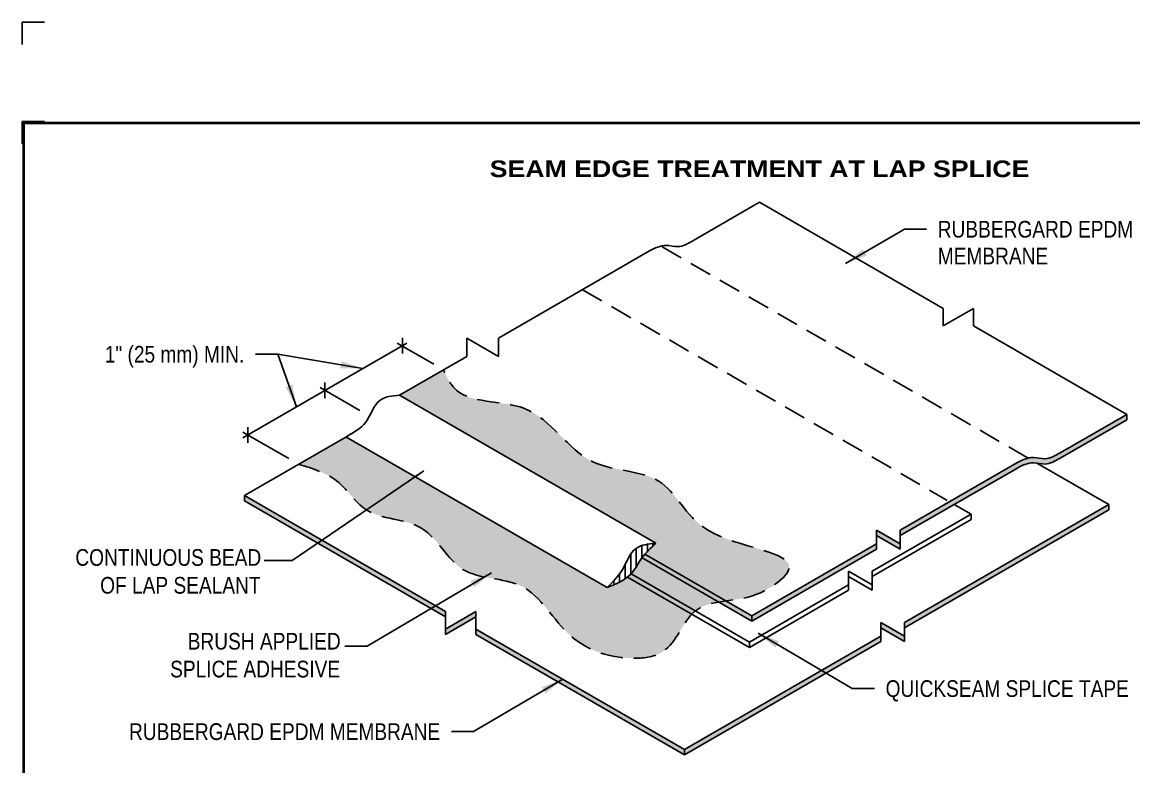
# Model space of a CAD drawing. Header units: inches. Extents: x 121.4 to 141.5, y 96.2 to 113.
# Drawn here: x 121.45 to 133.93, y 104.63 to 113 of the extents above; entities that cross this region are included whole.
import ezdxf
from ezdxf.enums import TextEntityAlignment as Align

# ---------------------------------------------------------------- set-up
doc = ezdxf.new("R2010")
doc.units = ezdxf.units.IN
doc.header["$MEASUREMENT"] = 0
doc.linetypes.add('HIDDEN', pattern=[0.375, 0.25, -0.125])
doc.layers.get('0').update_dxf_attribs({"linetype": 'CONTINUOUS'})
doc.layers.get('DEFPOINTS').update_dxf_attribs({"linetype": 'CONTINUOUS'})
for name, color, linetype in [('FSBP-ADHESIVE', 1, 'HIDDEN'), ('FSBP-ANNO-NOTE', 7, 'CONTINUOUS'), ('FSBP-MEMBRANE', 7, 'CONTINUOUS'), ('FSBP-SEALANTS', 1, 'CONTINUOUS'), ('FSBP-TTLB-BORDER', 7, 'CONTINUOUS'), ('FSBP-TTLB-TEXT', 7, 'CONTINUOUS')]:
    doc.layers.add(name, color=color, linetype=linetype)
doc.styles.add('FSBP_ARIAL', font='arial.ttf')
doc.styles.add('FSBP_ARIAL_BOLD', font='')
doc.styles.add('FSBP_ARIAL_NAR', font='ARIALN.TTF')
doc.styles.get('FSBP_ARIAL_BOLD').set_extended_font_data('Arial Black')
doc.dimstyles.new('FSBP-LEADER', dxfattribs={"dimtxt": 0.1875, "dimasz": 0.25, "dimexe": 0.0625, "dimexo": 0.125, "dimgap": 0.125, "dimtad": 0, "dimtih": 1, "dimtoh": 1, "dimdec": 4, "dimzin": 0, "dimdsep": 46, "dimlunit": 4, "dimtxsty": 'FSBP_ARIAL_NAR', "dimcen": 0.09375, "dimclrd": 256, "dimclre": 256, "dimclrt": 256, "dimadec": 0, "dimazin": 0, "dimtfac": 1, "dimtdec": 4, "dimtofl": 0, "dimtmove": 0, "dimatfit": 3, "dimfxl": 1, "dimtolj": 1, "dimtzin": 0, "dimlwd": -1, "dimlwe": -1, "dimarcsym": 0})

# ---------------------------------------------------------------- blocks, each defined once
blk = doc.blocks.new('TTLB-EPDM_1')
at = {"layer": 'DEFPOINTS', "linetype": 'Continuous', "ltscale": 1.75}
blk.add_lwpolyline([(-0.015625, 13.88083333333333), (-0.015625, 14.13083333333333), (0.234375, 14.13083333333333)], dxfattribs=at)
at = {"layer": 'DEFPOINTS', "color": 1}
blk.add_lwpolyline([(0.234375, 13.015625), (-0.015625, 13.015625), (-0.015625, 12.765625)], dxfattribs=at)
at = {"layer": 'FSBP-TTLB-BORDER', "const_width": 0.03125}
blk.add_lwpolyline([(20, 0), (20, 13), (0, 13), (0, 0)], dxfattribs=at)
at = {"layer": 'FSBP-TTLB-TEXT'}
for tag, height, style, p in [('MAXIMUM_WARRANTY', 0.1875, 'FSBP_ARIAL_BOLD', (18.03987100774941, 0.2240244307510579)), ('ACCPT_SYSTEMS', 0.21875, 'FSBP_ARIAL', (12.49438170418193, -1.125))]:
    blk.add_attdef(tag, text='', height=height, dxfattribs=dict(at, style=style)).set_placement(p, align=Align.MIDDLE_LEFT)
for tag, height, style, p in [('DETAIL_DESCP_LINE_1', 0.21875, 'FSBP_ARIAL_BOLD', (10.33118450231211, -0.3736318192489421)), ('ISSUE_REV_DATE', 0.21875, 'FSBP_ARIAL', (16.84069633627263, -0.7282559425942452)), ('DETAIL_NUMBER', 0.4375, 'FSBP_ARIAL', (18.91941590748775, -0.8931630692489421))]:
    blk.add_attdef(tag, text='', height=height, dxfattribs=dict(at, style=style)).set_placement(p, align=Align.MIDDLE_CENTER)

msp = doc.modelspace()

# ---------------------------------------------------------------- hatches: boundary and pattern name
at = {"layer": 'FSBP-ADHESIVE'}
h = msp.add_hatch(dxfattribs=at)
h.set_pattern_fill('DOTS', color=256, scale=0.5, style=0)
h.set_pattern_definition([(0, (-94.46794905753558, 187.9325740488225), (0.015625, 0.03125), [0, -0.03125])])
edge = h.paths.add_edge_path()
edge.add_spline(control_points=[(128.2469578401224, 106.7643650628319), (128.1822063873856, 106.7127647345725), (128.0996796172847, 106.6800648038142), (128.0171528471838, 106.647364873056)], knot_values=[0.4973506120588425, 0.4973506120588425, 0.4973506120588425, 0.4973506120588425, 0.7520679345638317, 0.7520679345638317, 0.7520679345638317, 0.7520679345638317], degree=3, periodic=0)
edge.add_line((128.0171528471837, 106.647364873056), (125.082263203808, 108.3387437448661))
edge.add_line((125.082263203808, 108.3387437448661), (124.5507947913107, 108.0319003138449))
edge.add_spline(control_points=[(124.5507947913107, 108.0319003138449), (124.7138720810761, 107.9822124923487), (125.0164191028675, 107.8900298074719), (125.3124860184951, 107.392844062493), (126.0122100271209, 107.4441796624799), (126.3239686459629, 106.7133153611615), (127.1671724029227, 106.7881904659816), (127.531482948587, 106.0195230461822), (128.1725028861018, 105.8148662939163), (128.7438412632518, 105.8949384377394), (128.8564682965717, 106.2278277575841), (128.9686327653401, 106.3477058504555)], knot_values=[0, 0, 0, 0, 0.4957536886909908, 0.9197405860206075, 1.591580433075424, 2.240932694985601, 2.91615007621201, 3.712808338144114, 4.47238893604472, 4.800837429735346, 5.326107166211681, 5.326107166211681, 5.326107166211681, 5.326107166211681], degree=3, periodic=0)
edge.add_line((128.9686327653401, 106.3477058504556), (128.2469578400955, 106.7643650628129))
edge = h.paths.add_edge_path()
edge.add_spline(control_points=[(129.3532085668677, 106.4956709079639), (129.463343344512, 106.511168649793), (129.7488053630693, 106.5480052461917), (130.401445686104, 107.0401225608586), (129.0016019412657, 107.1089010379169), (128.7090180870491, 107.9819033241356), (127.6994099354706, 107.9299582984819), (127.251710820631, 108.8263942654951), (126.3710472420319, 108.6844808765006), (126.2136378676473, 109.0182830453328), (126.1789225504253, 109.091900313845)], knot_values=[5.776188340216079, 5.776188340216079, 5.776188340216079, 5.776188340216079, 6.100055710864037, 6.554277075602987, 7.569457228145986, 8.344699383563972, 9.114723871633016, 10.08851842749639, 10.91378322454579, 11.14728539966593, 11.14728539966593, 11.14728539966593, 11.14728539966593], degree=3, periodic=0)
edge.add_line((126.1789225504253, 109.091900313845), (125.6841794856694, 108.8062602722286))
edge.add_line((125.6841794856694, 108.8062602722286), (128.5627879730629, 107.1442948871404))
edge.add_spline(control_points=[(128.5627879730628, 107.1442948871404), (128.5209039213087, 107.1049062257024), (128.4790198695546, 107.0655175642645), (128.4419479111615, 107.0217874927936)], knot_values=[0, 0, 0, 0, 0.1719320515733057, 0.1719320515733057, 0.1719320515733057, 0.1719320515733057], degree=3, periodic=0)
edge.add_line((128.4419479111615, 107.0217874927937), (129.3532085668064, 106.4956709079551))
edge = h.paths.add_edge_path()
edge.add_spline(control_points=[(128.2868778328698, 106.8013172442389), (128.2865139607534, 106.8009226715727), (128.2741603079568, 106.7875919461557), (128.2607654519363, 106.7753683264184), (128.2469578401224, 106.7643650628319)], knot_values=[0.4413820488845664, 0.4413820488845664, 0.4413820488845664, 0.4413820488845664, 0.4430346428755051, 0.4973506120588425, 0.4973506120588425, 0.4973506120588425, 0.4973506120588425], degree=3, periodic=0)
edge.add_line((128.2469578400984, 106.7643650628113), (128.9686327653402, 106.3477058504556))
edge.add_spline(control_points=[(128.9686327653401, 106.3477058504555), (128.9782604541892, 106.357995641783), (128.9913269102455, 106.37069475005), (129.0050639899982, 106.3821003675839), (129.0083847469041, 106.3847550331988)], knot_values=[5.326107166211681, 5.326107166211681, 5.326107166211681, 5.326107166211681, 5.37119393602535, 5.385354167899669, 5.385354167899669, 5.385354167899669, 5.385354167899669], degree=3, periodic=0)
edge.add_line((129.0083847469041, 106.3847550331988), (128.2868778328697, 106.8013172442387))
edge = h.paths.add_edge_path()
edge.add_spline(control_points=[(129.0083847469041, 106.3847550331988), (129.0806653812213, 106.4425373159673), (129.1707356129765, 106.466532434435), (129.270769015127, 106.4832674053049)], knot_values=[5.385354167899669, 5.385354167899669, 5.385354167899669, 5.385354167899669, 5.693570207475555, 5.693570207475555, 5.693570207475555, 5.693570207475555], degree=3, periodic=0)
edge.add_line((129.2707690151325, 106.483267405306), (128.4095461162143, 106.9804946778287))
edge.add_spline(control_points=[(128.4095461162142, 106.9804946778285), (128.4092987859186, 106.9801513049422), (128.3668157675806, 106.9210381332264), (128.3343967138757, 106.8528453793516), (128.2868778328698, 106.8013172442389)], knot_values=[0.2243039992968928, 0.2243039992968928, 0.2243039992968928, 0.2243039992968928, 0.2255660693806061, 0.4413820488845664, 0.4413820488845664, 0.4413820488845664, 0.4413820488845664], degree=3, periodic=0)
edge.add_line((128.2868778328696, 106.8013172442388), (129.0083847469041, 106.3847550331988))
at = {"layer": 'FSBP-MEMBRANE'}
h = msp.add_hatch(color=256, dxfattribs=at)
edge = h.paths.add_edge_path()
edge.add_spline(control_points=[(132.6182120017143, 107.9856282194024), (132.6799542119359, 108.0172815062755), (132.7824438522369, 108.069824717384), (132.9564335713557, 108.01249734745), (133.0511753188402, 108.067448362144), (133.1060546296308, 108.0992788264716)], knot_values=[0, 0, 0, 0, 0.1988961078956625, 0.3301597154093525, 0.5108726097950761, 0.5108726097950761, 0.5108726097950761, 0.5108726097950761], degree=3, periodic=0)
edge.add_line((133.1060546296258, 108.0992788264682), (133.8553661186832, 108.531894016383))
edge.add_line((133.8553661186832, 108.531894016383), (133.8553661186832, 108.591894016383))
edge.add_line((133.8553661186832, 108.591894016383), (133.1060546296239, 108.1592788264678))
edge.add_spline(control_points=[(133.1060546296299, 108.1592788264711), (133.0511753188394, 108.1274483621434), (132.9564335713549, 108.0724973474494), (132.7824438522359, 108.1298247173834), (132.679954211935, 108.077281506275), (132.6182120017134, 108.0456282194018)], knot_values=[0, 0, 0, 0, 0.1807128943857235, 0.3119765018994135, 0.5108726097950715, 0.5108726097950715, 0.5108726097950715, 0.5108726097950715], degree=3, periodic=0)
edge.add_line((132.6182120017126, 108.0456282194017), (131.3095320882422, 107.2900615190761))
edge.add_line((131.3095320882422, 107.2900615190761), (131.3095320882422, 107.2300615190762))
edge.add_line((131.3095320882422, 107.2300615190762), (132.6182120017147, 107.9856282194026))
h = msp.add_hatch(color=256, dxfattribs=at)
h.paths.add_polyline_path([(128.8862985504924, 104.7673030649161), (128.8862985504924, 104.827303064916), (126.5428218221314, 106.1803099848749), (126.5428218221314, 106.1203099848749)])
h.paths.add_polyline_path([(126.5428218221314, 106.3162891340078), (126.5428218221314, 106.3762891340078), (126.3730989003703, 106.2782995594414), (126.2033759786091, 106.1803099848749), (126.2033759786091, 106.1203099848749)])
h.paths.add_polyline_path([(123.9432840444314, 107.6811538205986), (123.9432840444314, 107.6211538205986), (126.2033759786091, 106.3162891340078), (126.2033759786092, 106.3762891340078)])
h = msp.add_hatch(color=256, dxfattribs=at)
h.paths.add_polyline_path([(131.3594974292872, 106.2552051033477), (131.3594974292872, 106.1952051033477), (133.6519864890444, 107.5187742791127), (133.6519864890444, 107.5787742791128)])
h.paths.add_polyline_path([(128.8862985504924, 104.8273030649161), (128.8862985504924, 104.7673030649162), (131.0937243372938, 106.041760937142), (131.0937243372938, 106.101760937142)])
h.paths.add_polyline_path([(131.3594974292872, 106.041760937142), (131.3594974292872, 106.101760937142), (131.2266108832906, 106.1784830202449), (131.0937243372938, 106.2552051033476), (131.0937243372938, 106.1952051033477)])
h = msp.add_hatch(color=256, dxfattribs=at)
edge = h.paths.add_edge_path()
edge.add_spline(control_points=[(129.270769015127, 106.4832674053049), (129.297583235791, 106.4877532589504), (129.3251133325114, 106.4917174547677), (129.3532085668678, 106.4956709079639)], knot_values=[5.693570207475564, 5.693570207475564, 5.693570207475564, 5.693570207475564, 5.776188340216087, 5.776188340216087, 5.776188340216087, 5.776188340216087], degree=3, periodic=0)
edge.add_line((129.3532085668065, 106.4956709079551), (128.4419479111615, 107.0217874927937))
edge.add_spline(control_points=[(128.4419479111615, 107.0217874927936), (128.4306554811043, 107.0084669455422), (128.4198095472864, 106.9947435750063), (128.4095461162142, 106.9804946778285)], knot_values=[0.1719320515732809, 0.1719320515732809, 0.1719320515732809, 0.1719320515732809, 0.2243039992969036, 0.2243039992969036, 0.2243039992969036, 0.2243039992969036], degree=3, periodic=0)
edge.add_line((128.4095461162144, 106.9804946778286), (129.2707690151327, 106.4832674053058))
edge = h.paths.add_edge_path()
edge.add_spline(control_points=[(129.3532085668678, 106.4956709079639), (129.3251133325114, 106.4917174547677), (129.297583235791, 106.4877532589504), (129.270769015127, 106.4832674053049)], knot_values=[5.693570207475564, 5.693570207475564, 5.693570207475564, 5.693570207475564, 5.776188340216087, 5.776188340216087, 5.776188340216087, 5.776188340216087], degree=3, periodic=0)
edge.add_line((129.2707690151328, 106.4832674053058), (129.6434078777657, 106.2681242576542))
edge.add_line((129.6434078777657, 106.2681242576542), (129.6434078777657, 106.3281242576542))
edge.add_line((129.6434078777657, 106.3281242576542), (129.3532085668065, 106.4956709079551))
h.paths.add_polyline_path([(131.0437589962489, 107.0766173528705), (131.0437589962489, 107.1366173528704), (129.6434078777658, 106.3281242576542), (129.6434078777657, 106.2681242576542)])
h.paths.add_polyline_path([(131.3095320882422, 107.0766173528705), (131.3095320882422, 107.1366173528705), (131.1766455422455, 107.2133394359733), (131.0437589962489, 107.2900615190761), (131.0437589962489, 107.2300615190762)])
at = {"layer": 'FSBP-SEALANTS'}
h = msp.add_hatch(dxfattribs=at)
h.set_pattern_fill('ANSI31', color=256, scale=0.5, angle=45, style=0)
h.set_pattern_definition([(90, (-94.46794905753558, 187.9325740488225), (-0.0625, 1.387778780781446e-17), [])])
edge = h.paths.add_edge_path()
edge.add_spline(control_points=[(128.0171528471838, 106.647364873056), (128.1172776410764, 106.6870377431255), (128.2878608505667, 106.7546286488648), (128.3999113797881, 106.9911222421842), (128.5078382365974, 107.0926189753053), (128.5627879730628, 107.1442948871404)], knot_values=[0, 0, 0, 0, 0.3090332916883266, 0.5265018651832256, 0.7520679345638317, 0.7520679345638317, 0.7520679345638317, 0.7520679345638317], degree=3, periodic=0)
edge.add_spline(control_points=[(128.5627879730628, 107.1442948871404), (128.4809983148986, 107.1362600460775), (128.2950567032718, 107.1179935398964), (128.2081474493589, 106.8340530347788), (128.0782578929378, 106.7070921560993), (128.0171528471835, 106.6473648730562)], knot_values=[0, 0, 0, 0, 0.2279287906341712, 0.5181761070771347, 0.7760186849974928, 0.7760186849974928, 0.7760186849974928, 0.7760186849974928], degree=3, periodic=0)

# ---------------------------------------------------------------- linework, layer by layer
at = {"layer": 'FSBP-ADHESIVE'}
msp.add_spline([(124.5507947913107, 108.0319003138449), (125.0018337835452, 107.826144275453), (125.3016377937813, 107.526340265217), (125.9375978695039, 107.3097217937575), (126.3967592572794, 106.850560405982), (127.0463402442675, 106.66626973), (127.6096627035679, 106.1029472706995), (128.3265756475672, 105.8519522200841), (128.6460583203363, 105.9281705565126), (128.998535881611, 106.3765745184322), (129.7005856992063, 106.5724457527554), (130.0586264551361, 106.8519522200841), (129.1451658803525, 107.2948749226331), (128.5969868951948, 107.8430539077908), (127.8581014611238, 108.0598165142148), (127.0893025552187, 108.6574987703578), (126.2977248083217, 108.890879694742), (126.1789225504253, 109.091900313845)], degree=3, dxfattribs=at)
at = {"layer": 'FSBP-ANNO-NOTE'}
for p, q in [((123.9266449130031, 108.3297534141004), (125.7669488960451, 109.3922534141004)), ((126.0706693749522, 109.154400313845), (125.658695720572, 109.3922534141004)), ((125.7171524353273, 109.275115066452), (125.7171524353273, 109.4518917617486)), ((125.2395542159947, 108.6342448745966), (124.7926703167875, 108.8922534141004)), ((124.8467969045241, 108.7726150664521), (124.8467969045241, 108.9493917617487)), ((124.4425416158376, 108.0944003138449), (123.9266449130031, 108.3922534141004)), ((123.9807715007396, 108.2726150664521), (123.9807715007396, 108.4493917617487))]:
    msp.add_line(p, q, dxfattribs=at)
at = {"layer": 'FSBP-MEMBRANE'}
for p, q in [((128.9803116909272, 110.5412776227382), (129.7296231799806, 110.9738928126501)), ((131.7924946493318, 109.7828934145165), (129.7296231799805, 110.9738928126501)), ((126.7954017818099, 109.4478247640347), (128.4924690630123, 110.4276270156698)), ((131.7924946493318, 109.5869142653837), (132.1319404928541, 109.7828934145165)), ((131.7924946493318, 109.5869142653836), (131.7924946493318, 109.7828934145165)), ((132.1319404928541, 109.7828934145165), (132.1319404928541, 109.5869142653836)), ((133.8553661186832, 108.591894016383), (132.1319404928541, 109.5869142653836)), ((126.7954017818099, 109.2436374364407), (126.4417389561552, 109.4478247640347)), ((126.4417389561552, 109.4478247640347), (126.4417389561552, 109.2436374364407)), ((126.7954017818099, 109.2436374364407), (126.7954017818099, 109.4478247640348)), ((125.6841794856694, 108.8062602722285), (126.4417389561552, 109.2436374364407)), ((133.1060546296298, 108.1592788264711), (133.8553661186831, 108.591894016383)), ((133.1060546296307, 108.0992788264716), (133.8553661186832, 108.531894016383)), ((133.8553661186832, 108.531894016383), (133.8553661186832, 108.591894016383)), ((123.9432840444314, 107.6811538205986), (125.0992966235785, 108.3485779943558)), ((131.3095320882421, 107.2900615190761), (132.618212001713, 108.0456282194016)), ((133.6519864890444, 107.5787742791128), (132.8449178030905, 108.0447356022029)), ((131.3095320882421, 107.2300615190761), (132.6182120017147, 107.9856282194026)), ((123.9432840444314, 107.6811538205987), (126.203375978609, 106.3762891340078)), ((123.9432840444314, 107.6211538205986), (123.9432840444314, 107.6811538205986)), ((126.203375978609, 106.3162891340078), (123.9432840444314, 107.6211538205986)), ((131.3594974292872, 106.2552051033477), (133.6519864890444, 107.5787742791128)), ((131.3594974292872, 106.1952051033477), (133.6519864890445, 107.5187742791128)), ((133.6519864890445, 107.5187742791128), (133.6519864890444, 107.5787742791128)), ((130.9942701793727, 106.829149691263), (132.1062934358289, 107.4711766177231)), ((130.9942701793727, 106.769149691263), (132.1062934358289, 107.4111766177231)), ((132.1062934358289, 107.4711766177233), (132.1062934358289, 107.4111766177232)), ((131.3095320882422, 107.1366173528704), (131.0437589962489, 107.290061519076)), ((131.0437589962489, 107.2900615190761), (131.0437589962489, 107.0766173528704)), ((131.3095320882422, 107.0766173528704), (131.3095320882422, 107.290061519076)), ((129.6434078777657, 106.3281242576542), (131.0437589962489, 107.1366173528704)), ((131.3095320882422, 107.0766173528704), (131.043758996249, 107.2300615190761)), ((128.4419479111613, 107.0217874927938), (129.6434078777657, 106.3281242576542)), ((129.6434078777657, 106.2681242576542), (131.0437589962489, 107.0766173528705)), ((128.4095461162138, 106.980494677829), (129.6434078777657, 106.2681242576542)), ((128.2469578401931, 106.7643650627566), (129.6164703999488, 105.9736766177231)), ((128.2868778328703, 106.8013172442384), (129.6164703999488, 106.0336766177231)), ((130.9942701793727, 106.6757055250573), (130.7284970873795, 106.829149691263)), ((130.7284970873795, 106.829149691263), (130.7284970873794, 106.6157055250573)), ((130.9942701793727, 106.6157055250574), (130.7284970873794, 106.769149691263)), ((130.9942701793727, 106.6157055250574), (130.9942701793727, 106.829149691263)), ((129.6164703999488, 106.0336766177231), (130.7284970873794, 106.6757055250573)), ((129.6164703999488, 105.9736766177232), (130.7284970873794, 106.6157055250573)), ((126.2033759786091, 106.1803099848749), (126.5428218221314, 106.3762891340078)), ((126.2033759786091, 106.1203099848749), (126.2033759786091, 106.3762891340078)), ((126.203375978609, 106.1203099848749), (126.5428218221313, 106.3162891340078)), ((126.5428218221314, 106.3762891340078), (126.5428218221314, 106.1203099848749)), ((129.6434078777657, 106.2681242576542), (129.6434078777657, 106.3281242576542)), ((126.5428218221314, 106.1803099848749), (128.8862985504923, 104.8273030649161)), ((131.3594974292872, 106.101760937142), (131.0937243372938, 106.2552051033477)), ((131.0937243372938, 106.2552051033477), (131.0937243372938, 106.041760937142)), ((131.3594974292872, 106.041760937142), (131.093724337294, 106.1952051033476)), ((131.3594974292872, 106.041760937142), (131.3594974292872, 106.2552051033477)), ((128.8862985504924, 104.767303064916), (126.5428218221314, 106.1203099848749)), ((128.8862985504923, 104.8273030649161), (131.093724337294, 106.1017609371421)), ((128.8862985504924, 104.7673030649162), (131.0937243372938, 106.041760937142)), ((129.6164703999488, 105.9736766177231), (129.6164703999488, 106.0336766177231)), ((128.8862985504924, 104.8273030649161), (128.8862985504924, 104.767303064916))]:
    msp.add_line(p, q, dxfattribs=at)
at = {"layer": 'FSBP-MEMBRANE', "linetype": 'HIDDEN'}
for p, q in [((132.74802465842, 108.100676885361), (128.6222817197174, 110.4826756816282)), ((127.7426245239691, 109.990546000388), (131.8387857073337, 107.6256262385284))]:
    msp.add_line(p, q, dxfattribs=at)
at = {"layer": 'FSBP-MEMBRANE'}
msp.add_lwpolyline([(131.9167279936743, 107.5806262385284), (132.1062934358289, 107.4711805794714)], dxfattribs=at)
for points in [[(128.4924690630107, 110.427627015669), (128.6813081596534, 110.4900726505463), (128.8118120452432, 110.4759705051963), (128.9803116909272, 110.5412776227382)], [(132.6182120017134, 108.0456282194018), (132.8070510983561, 108.1080738542791), (132.9375549839459, 108.0939717089292), (133.1060546296299, 108.1592788264711)], [(132.6182120017143, 107.9856282194024), (132.807051098357, 108.0480738542797), (132.9375549839468, 108.0339717089297), (133.1060546296308, 108.0992788264716)]]:
    msp.add_spline(points, degree=3, dxfattribs=at)
at = {"layer": 'FSBP-SEALANTS'}
for p, q in [((128.5627879730628, 107.1442948871404), (125.6841794856694, 108.8062602722285)), ((128.0171528471838, 106.647364873056), (125.0822632038081, 108.3387437448661))]:
    msp.add_line(p, q, dxfattribs=at)
for points in [[(125.6841794856694, 108.8062602722285), (125.4635587963126, 108.749006058168), (125.30669807168, 108.5047966853543), (125.0992966235785, 108.3485779943558)], [(128.5627879730628, 107.1442948871404), (128.4088051420501, 106.9794636418951), (128.2857835158492, 106.8001363992776), (128.0171528471838, 106.647364873056)], [(128.5627879730628, 107.1442948871404), (128.342167283706, 107.0870406730798), (128.1853065590735, 106.8428313002661), (128.0171528471835, 106.6473648730562)]]:
    msp.add_spline(points, degree=3, dxfattribs=at)

# ---------------------------------------------------------------- block references
msp.add_blockref('TTLB-EPDM_1', (121.4627011304549, 98.86596216310228))

# ---------------------------------------------------------------- texts
at = {"layer": 'FSBP-ANNO-NOTE', "style": 'FSBP_ARIAL_BOLD'}
msp.add_text('SEAM EDGE TREATMENT AT LAP SPLICE', height=0.1875, dxfattribs=at).set_placement((129.7296231799806, 111.3502232787322), align=Align.MIDDLE)
at = {"layer": 'FSBP-ANNO-NOTE', "style": 'FSBP_ARIAL_NAR'}
for s, p in [('RUBBERGARD EPDM', (131.7317539278027, 110.6715865848173)), ('MEMBRANE', (131.7317539278027, 110.3708053348173)), ('QUICKSEAM SPLICE TAPE', (131.1454795521784, 105.5115220154638))]:
    msp.add_text(s, height=0.1875, dxfattribs=at).set_placement(p, align=Align.MIDDLE_LEFT)
for s, p in [('1" (25 mm) MIN.', (123.9422779251231, 109.2672932585274)), ('RUBBERGARD EPDM MEMBRANE', (126.1424424894433, 105.0279862994079))]:
    msp.add_text(s, height=0.1875, dxfattribs=at).set_placement(p, align=Align.MIDDLE_RIGHT)
at = {"layer": 'FSBP-ANNO-NOTE', "char_height": 0.1875, "attachment_point": 1, "style": 'FSBP_ARIAL_NAR'}
for s, insert in [('\\pi0.21181;CONTINUOUS BEAD \\P\\pi0.49024;OF LAP SEALANT', (121.83203125, 107.078125)), ('\\pi0.58706;BRUSH APPLIED \\P\\pi0.38946;SPLICE ADHESIVE', (122.7190145035706, 106.1371934738465))]:
    msp.add_mtext_dynamic_manual_height_columns(s, width=2.277887282078154, gutter_width=5, heights=[0.5557094366190869], dxfattribs=dict(at, insert=insert))

# ---------------------------------------------------------------- leaders
at = {"layer": 'FSBP-ANNO-NOTE'}
for points in [[(130.6955955485309, 110.2847372150144), (131.3567539278027, 110.6715865848173), (131.6067539278027, 110.6715865848173)], [(124.5283995113489, 108.6771765934415), (124.3172779251231, 109.2672932585274), (124.0672779251231, 109.2672932585274)], [(125.2738820800554, 109.1075811551603), (124.3172779251231, 109.2672932585274), (124.0672779251231, 109.2672932585274)], [(125.96026718328, 107.9557621373903), (124.4799794733954, 106.9495256482851), (124.1644312228673, 106.9495256482851)], [(126.7194908457816, 106.8136525859196), (125.3205770035706, 105.9887559738465), (125.0705770035706, 105.9887559738465)], [(129.713285525026, 106.1349169272788), (130.7704795521784, 105.5115220154638), (131.0204795521784, 105.5115220154638)], [(127.5194248807359, 105.6188246019497), (126.5174424894433, 105.0279862994079), (126.2674424894433, 105.0279862994079)]]:
    msp.add_leader(points, dimstyle='FSBP-LEADER', dxfattribs=at)

doc.saveas('drawing.dxf')
